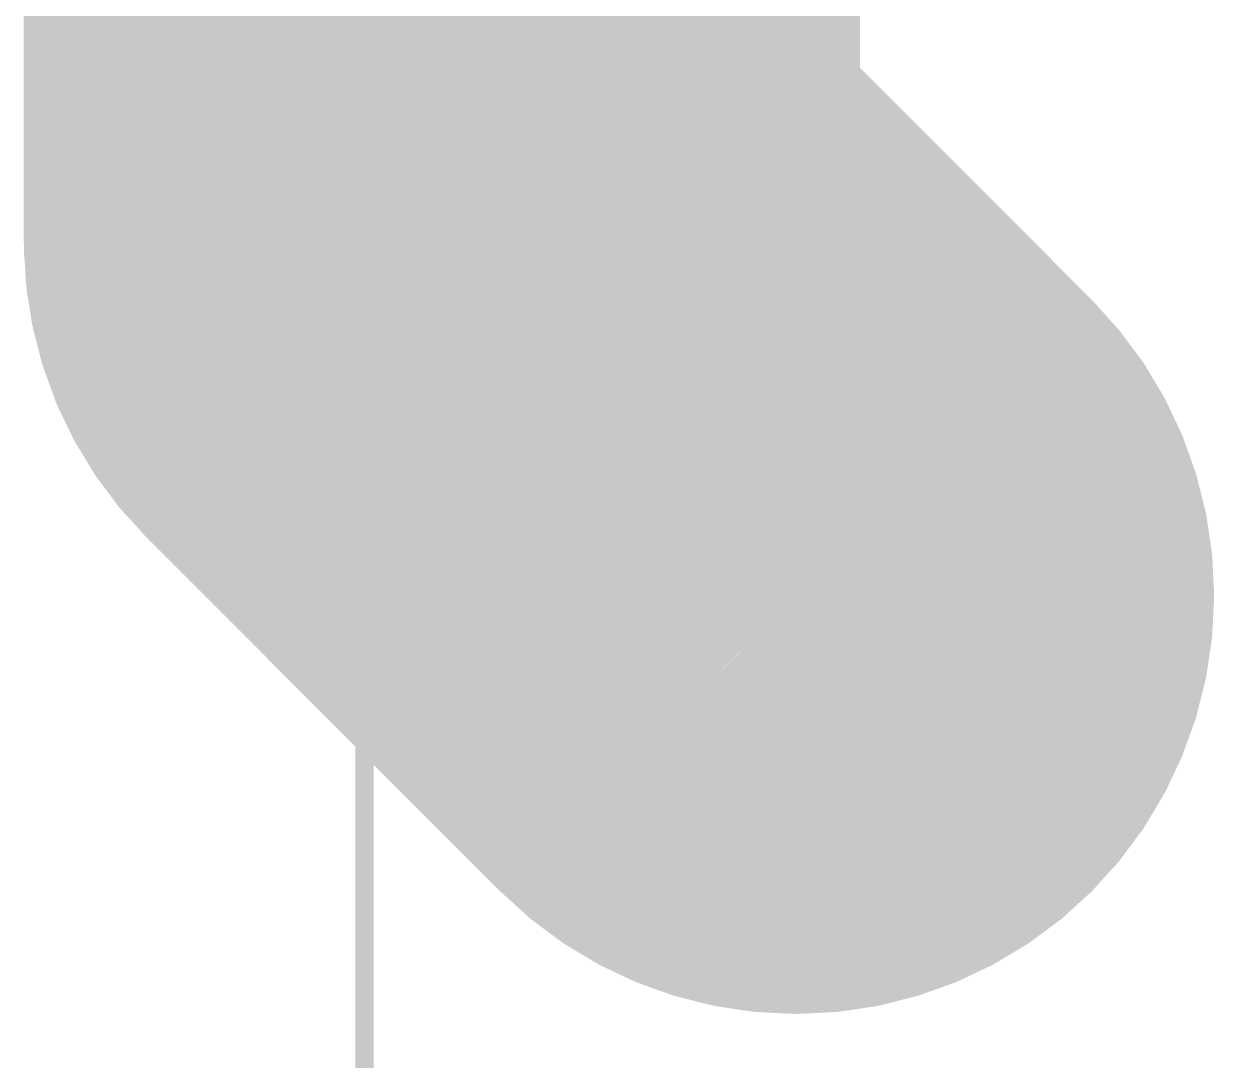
# Model space of a CAD drawing. Extents: x -44 to 63, y -21 to 59.
# Drawn here: x 22.96 to 31.5, y -7.62 to -0.19 of the extents above; entities that cross this region are included whole.
import ezdxf

# ---------------------------------------------------------------- set-up
doc = ezdxf.new("R2010")
doc.units = 0
doc.layers.add('48', color=253, linetype='CONTINUOUS')

msp = doc.modelspace()

# ---------------------------------------------------------------- linework, layer by layer
at = {"layer": '48'}
for points, const_width in [([(25.9556, 47.7838), (25.9556, -1.7463)], 6), ([(25.9556, -1.7463), (28.4956, -4.2862)], 6), ([(25.4, 0), (25.4, -12.11)], 0.13)]:
    msp.add_lwpolyline(points, dxfattribs=dict(at, const_width=const_width))
at = {"layer": '48', "const_width": 3}
for points in [[(27.0163, -0.6856, 1), (24.895, -2.8069)], [(24.4556, -1.7463, 1), (27.4556, -1.7463)], [(27.435, -5.3469, 1), (29.5563, -3.2256)]]:
    msp.add_lwpolyline(points, format="xyb", dxfattribs=at)

doc.saveas('drawing.dxf')
